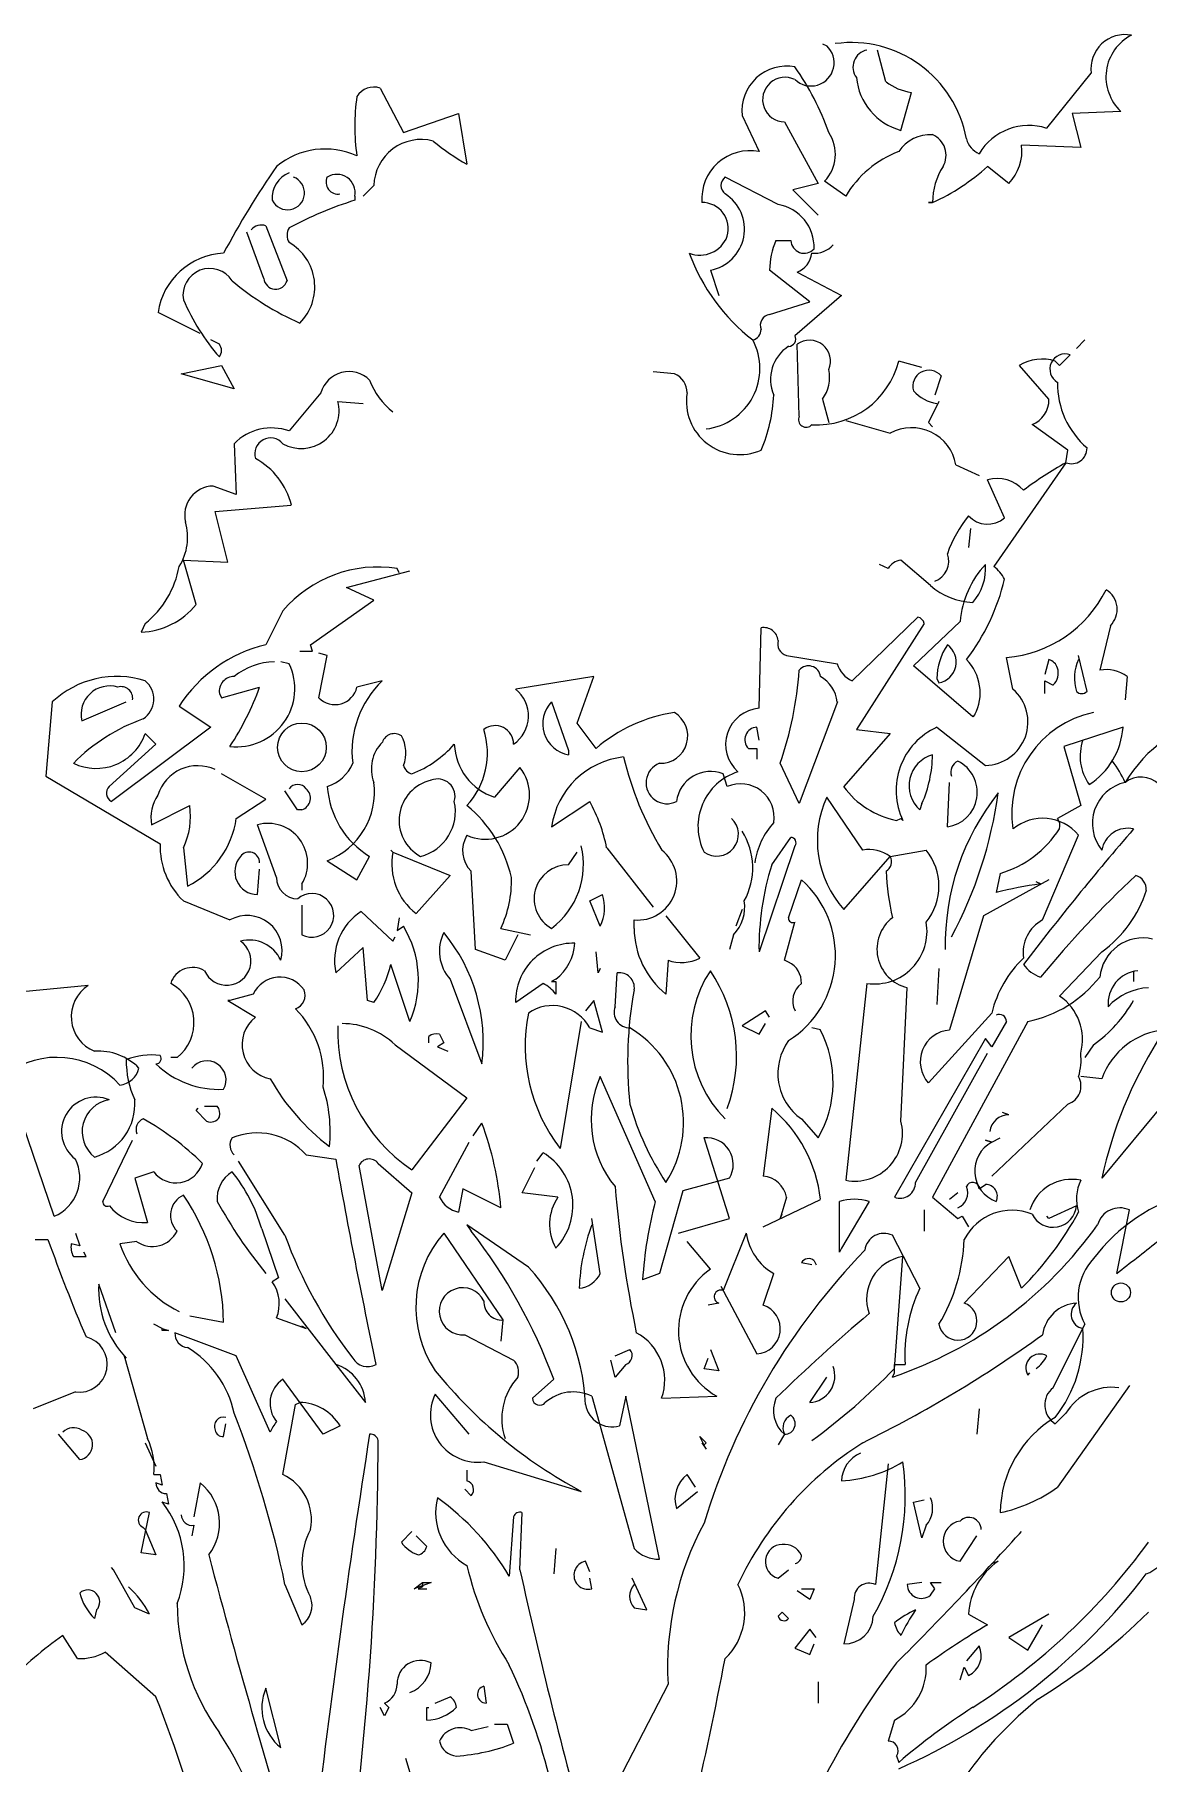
# Model space of a CAD drawing. Header units: millimetres. Extents: x 0 to 25200, y 0 to 17820.
# Drawn here: x 6117.3 to 6419.3, y 7766.6 to 8235.2 of the extents above; entities that cross this region are included whole.
import ezdxf

# ---------------------------------------------------------------- set-up
doc = ezdxf.new("R2010")
doc.units = ezdxf.units.MM
doc.header["$LTSCALE"] = 100
doc.header["$MEASUREMENT"] = 0
doc.layers.add('CO-TREE', color=251, linetype='Continuous')

# ---------------------------------------------------------------- blocks, each defined once
blk = doc.blocks.new('T-114')
at = {"layer": 'CO-TREE'}
for p, q in [((138.26, 1003.98), (139.41, 1003.41)), ((155.47, 993.66), (153.18, 1002.26)), ((199.08, 981.04), (211.12, 995.95)), ((18.36, 991.94), (24.67, 979.89)), ((159.49, 980.46), (162.36, 990.79)), ((24.67, 979.89), (39.59, 985.05)), ((39.59, 985.05), (41.88, 971.28)), ((116.46, 984.48), (121.05, 974.73)), ((219.16, 985.63), (205.96, 985.05)), ((205.96, 985.05), (208.25, 975.87)), ((127.94, 982.76), (137.12, 966.12)), ((208.25, 975.87), (192.19, 976.45)), ((188.75, 966.12), (183.01, 970.71)), ((16.64, 965.55), (13.77, 962.68)), ((126.22, 960.38), (111.87, 967.84)), ((137.12, 966.12), (130.23, 964.4)), ((144.57, 962.68), (138.84, 966.69)), ((11.47, 962.68), (11.47, 961.53)), ((130.23, 964.4), (137.12, 957.51)), ((168.1, 960.96), (166.95, 960.96)), ((166.95, 960.96), (168.1, 960.96)), ((-13.2, 940.3), (-17.78, 952.92)), ((-12.62, 954.65), (-6.88, 939.73)), ((125.64, 950.63), (129.66, 950.63)), ((107.86, 942.6), (110.15, 935.71)), ((134.82, 933.99), (123.92, 942.6)), ((131.38, 942.02), (143.43, 935.71)), ((123.92, 930.55), (134.82, 933.99)), ((143.43, 935.71), (130.8, 924.81)), ((-30.41, 925.39), (-41.88, 931.12)), ((-25.24, 922.52), (-27.54, 923.67)), ((209.4, 923.67), (207.11, 921.37)), ((131.95, 903.01), (131.38, 922.52)), ((202.52, 916.78), (205.39, 919.65)), ((-35.57, 914.49), (-24.67, 916.78)), ((-21.23, 910.47), (-35.57, 914.49)), ((-24.67, 916.78), (-21.23, 910.47)), ((98.1, 914.49), (92.37, 915.06)), ((165.23, 916.21), (158.92, 917.93)), ((170.39, 913.91), (168.67, 908.75)), ((199.65, 907.6), (191.62, 916.78)), ((201.37, 917.93), (202.52, 916.78)), ((2.29, 909.32), (-6.31, 899)), ((6.88, 907.03), (13.77, 906.45)), ((138.26, 907.6), (139.98, 901.29)), ((169.82, 907.03), (166.95, 901.29)), ((144.57, 901.86), (156.62, 898.42)), ((166.95, 901.29), (168.1, 900.14)), ((204.81, 893.83), (195.06, 900.72)), ((-21.23, 895.55), (-20.65, 881.78)), ((204.24, 890.39), (184.73, 862.28)), ((204.24, 890.39), (204.81, 893.83)), ((174.41, 889.82), (180.72, 886.95)), ((187.6, 875.47), (183.01, 885.8)), ((-20.65, 881.78), (-26.96, 884.08)), ((-26.39, 877.2), (-5.74, 878.92)), ((-22.95, 863.43), (-26.39, 877.2)), ((178.42, 872.61), (177.85, 867.44)), ((-31.55, 851.95), (-35, 864)), ((-35, 864), (-22.95, 863.43)), ((156.05, 861.71), (153.75, 862.85)), ((167.52, 857.12), (159.49, 864)), ((9.18, 856.54), (26.39, 861.13)), ((23.52, 860.56), (22.95, 861.71)), ((-0.57, 841.05), (16.64, 853.1)), ((16.64, 853.1), (9.18, 856.54)), ((-8.03, 850.23), (-12.62, 841.05)), ((146.29, 831.3), (164.08, 848.51)), ((-45.32, 846.79), (-46.47, 844.49)), ((121.05, 823.84), (121.63, 845.64)), ((165.8, 846.79), (147.44, 818.1)), ((162.93, 835.31), (175.55, 847.36)), ((216.29, 846.22), (213.42, 834.17)), ((-3.44, 839.33), (0, 839.33)), ((0, 839.33), (-0.57, 841.05)), ((-6.31, 835.89), (-8.61, 836.46)), ((4.02, 838.18), (1.72, 838.76)), ((1.72, 826.71), (4.02, 838.18)), ((128.51, 838.18), (142.28, 835.89)), ((179, 821.55), (162.93, 835.31)), ((189.9, 829), (188.18, 837.61)), ((199.65, 837.04), (198.5, 833.02)), ((209.98, 828.43), (207.68, 838.18)), ((-24.67, 826.71), (-14.34, 829.58)), ((18.93, 831.3), (12.05, 829.58)), ((76.3, 832.45), (55.08, 829)), ((71.71, 819.82), (76.3, 832.45)), ((169.24, 831.87), (169.82, 830.73)), ((198.5, 827.86), (198.5, 831.3)), ((198.5, 831.3), (200.8, 830.15)), ((220.88, 832.45), (220.3, 826.14)), ((-70.57, 825.56), (-72.29, 805.48)), ((-62.53, 820.4), (-50.49, 825.56)), ((-25.24, 827.86), (-24.67, 826.71)), ((64.83, 825.56), (69.42, 812.37)), ((142.28, 825.56), (131.95, 798.02)), ((-36.14, 824.41), (-27.54, 818.68)), ((179.57, 822.12), (179, 821.55)), ((-27.54, 818.68), (-54.5, 798.6)), ((-42.45, 814.09), (-45.32, 816.96)), ((76.88, 812.94), (71.71, 819.82)), ((121.05, 815.24), (120.48, 818.68)), ((156.62, 816.96), (144, 802.61)), ((147.44, 818.1), (156.62, 816.96)), ((169.24, 818.68), (182.44, 808.35)), ((219.73, 818.68), (203.67, 813.51)), ((-55.08, 802.61), (-42.45, 814.09)), ((69.42, 812.37), (69.42, 811.22)), ((118.18, 812.94), (120.48, 812.94)), ((120.48, 812.94), (120.48, 810.07)), ((203.67, 813.51), (208.25, 797.45)), ((-12.62, 799.17), (-24.67, 806.06)), ((56.22, 807.78), (49.34, 799.75)), ((112.45, 802.61), (111.3, 806.06)), ((131.95, 798.02), (126.79, 808.92)), ((-72.29, 805.48), (-41.31, 787.12)), ((-4.02, 796.3), (-7.46, 801.47)), ((172.11, 791.71), (172.69, 803.76)), ((-43.6, 792.29), (-33.27, 797.45)), ((-20.65, 794.01), (-12.62, 799.17)), ((64.83, 791.71), (75.16, 798.6)), ((149.16, 785.4), (139.41, 799.75)), ((165.23, 798.02), (164.65, 796.3)), ((208.25, 797.45), (201.94, 794.01)), ((-9.75, 777.94), (-14.92, 792.29)), ((-2.87, 796.3), (-4.02, 796.3)), ((158.34, 793.43), (159.49, 794.01)), ((159.49, 794.01), (160.06, 793.43)), ((124.49, 781.39), (129.66, 788.84)), ((197.93, 766.47), (207.68, 789.42)), ((-35, 785.98), (-33.85, 775.65)), ((12.05, 777.37), (15.49, 783.68)), ((21.8, 784.83), (21.23, 785.4)), ((21.23, 785.4), (21.8, 784.83)), ((21.8, 784.83), (37.29, 778.52)), ((69.42, 781.39), (71.71, 784.83)), ((79.75, 785.98), (92.37, 769.91)), ((130.8, 786.55), (121.05, 757.86)), ((144, 769.34), (156.62, 783.68)), ((156.62, 783.68), (166.37, 785.4)), ((-14.92, 773.35), (-14.34, 780.24)), ((4.02, 782.53), (12.05, 777.37)), ((37.29, 778.52), (28.11, 768.19)), ((44.18, 758.44), (43.03, 779.67)), ((186.45, 779.09), (185.31, 773.93)), ((-2.87, 776.22), (-2.87, 774.5)), ((75.16, 771.63), (78.6, 773.35)), ((129.08, 767.04), (132.53, 777.37)), ((199.65, 777.37), (181.86, 767.62)), ((197.35, 776.22), (196.21, 776.8)), ((-35, 771.63), (-22.37, 766.47)), ((-2.87, 770.49), (-2.87, 762.45)), ((13.2, 768.76), (21.8, 760.73)), ((78.02, 764.75), (75.16, 771.63)), ((116.46, 769.34), (114.74, 764.75)), ((23.52, 767.04), (22.95, 763.6)), ((22.95, 763.6), (24.67, 764.75)), ((51.06, 764.18), (59.09, 762.45)), ((87.2, 764.18), (87.2, 766.47)), ((95.81, 767.62), (104.99, 756.14)), ((127.94, 755.57), (130.8, 765.9)), ((181.86, 767.62), (172.69, 736.64)), ((21.8, 760.73), (22.37, 761.88)), ((55.65, 762.45), (52.21, 755.57)), ((114.17, 762.45), (113.02, 758.44)), ((13.77, 759.01), (6.31, 752.13)), ((14.92, 744.67), (13.77, 759.01)), ((52.21, 755.57), (44.18, 758.44)), ((77.45, 752.13), (76.88, 757.86)), ((96.38, 755.57), (95.81, 746.39)), ((129.08, 755), (127.94, 755.57)), ((213.99, 757.86), (202.52, 745.82)), ((26.39, 738.93), (21.23, 754.42)), ((37.29, 750.41), (45.9, 727.46)), ((65.98, 750.41), (64.83, 749.83)), ((64.83, 749.83), (65.98, 749.83)), ((65.98, 749.83), (65.98, 746.39)), ((78.02, 753.27), (77.45, 752.13)), ((82.04, 742.95), (82.61, 752.13)), ((169.82, 753.27), (169.24, 743.52)), ((258.17, 749.83), (213.99, 696.48)), ((222.6, 752.7), (222.6, 749.83)), ((-60.81, 748.69), (-78.6, 746.96)), ((-16.06, 746.39), (-22.37, 744.67)), ((62.53, 749.26), (55.08, 744.1)), ((150.31, 749.26), (144.57, 695.9)), ((159.49, 711.97), (161.21, 748.11)), ((-22.37, 744.67), (-22.95, 744.67)), ((-22.95, 744.67), (-15.49, 740.08)), ((16.64, 744.1), (14.92, 744.67)), ((76.3, 744.67), (74.01, 741.8)), ((78.6, 736.06), (76.3, 744.67)), ((122.77, 741.8), (116.46, 737.78)), ((123.92, 740.08), (122.77, 741.8)), ((166.95, 722.29), (184.16, 741.23)), ((72.86, 738.93), (67.12, 704.51)), ((75.16, 737.21), (78.6, 736.06)), ((116.46, 737.78), (121.05, 735.49)), ((121.05, 735.49), (122.77, 738.36)), ((137.69, 736.64), (135.39, 737.21)), ((193.91, 738.93), (168.1, 691.31)), ((188.18, 738.93), (184.16, 732.05)), ((22.37, 732.62), (41.88, 718.28)), ((31.55, 733.2), (31.55, 734.92)), ((35.57, 733.2), (33.85, 732.05)), ((33.85, 732.05), (36.72, 730.9)), ((34.42, 735.49), (35.57, 733.2)), ((182.44, 734.34), (157.77, 691.31)), ((184.16, 732.05), (182.44, 734.34)), ((211.7, 732.62), (209.4, 729.18)), ((-36.72, 729.18), (-38.44, 729.18)), ((163.51, 695.33), (183.01, 730.33)), ((92.94, 690.17), (78.02, 724.02)), ((213.99, 723.44), (208.25, 724.02)), ((41.88, 718.28), (26.96, 698.77)), ((-31.55, 714.84), (-30.98, 715.41)), ((-28.69, 711.97), (-31.55, 714.84)), ((-29.26, 715.98), (-25.82, 715.98)), ((124.49, 715.41), (122.2, 697.05)), ((132.53, 712.54), (137.12, 707.38)), ((204.81, 716.56), (184.16, 697.05)), ((188.75, 713.69), (187.03, 714.26)), ((-69.99, 686.15), (-78.6, 711.39)), ((43.6, 707.95), (45.9, 711.39)), ((-56.8, 690.17), (-48.76, 706.8)), ((34.42, 691.31), (42.45, 706.23)), ((60.81, 701.07), (62.53, 703.36)), ((113.02, 685.58), (106.14, 707.38)), ((184.16, 706.23), (182.44, 706.8)), ((182.44, 706.8), (184.16, 706.23)), ((184.16, 706.23), (186.45, 707.38)), ((-7.46, 680.99), (-20.08, 701.07)), ((-1.72, 702.79), (6.31, 701.64)), ((18.93, 666.07), (12.62, 699.92)), ((17.78, 700.49), (26.96, 692.46)), ((56.8, 692.46), (60.24, 699.35)), ((-43.03, 698.2), (-48.19, 696.48)), ((-48.19, 696.48), (-44.75, 684.43)), ((40.73, 693.61), (39.59, 687.3)), ((51.06, 688.45), (40.73, 693.61)), ((113.02, 696.48), (100.4, 693.04)), ((180.72, 693.61), (182.44, 694.76)), ((26.96, 692.46), (18.93, 666.07)), ((66.55, 691.31), (56.8, 692.46)), ((100.4, 693.04), (94.09, 670.66)), ((122.2, 683.28), (137.69, 690.74)), ((128.51, 691.31), (126.79, 685.58)), ((142.85, 676.4), (142.85, 690.17)), ((150.88, 690.17), (143.43, 677.55)), ((168.1, 691.31), (174.98, 685.58)), ((174.98, 692.46), (172.69, 690.74)), ((207.11, 689.02), (199.65, 685.58)), ((78.02, 670.66), (75.73, 685.58)), ((99.25, 681.56), (113.02, 685.58)), ((126.79, 685.58), (127.36, 686.73)), ((165.8, 687.87), (165.8, 682.14)), ((174.98, 685.58), (176.13, 686.15)), ((176.13, 686.15), (177.85, 683.28)), ((199.65, 685.58), (199.08, 686.15)), ((218.01, 670.66), (221.45, 687.87)), ((-75.16, 679.84), (-71.71, 679.84)), ((-64.25, 681.56), (-63.11, 678.12)), ((-13.77, 682.71), (-9.18, 669.51)), ((35.57, 681.56), (51.63, 658.04)), ((58.52, 672.38), (41.88, 683.86)), ((41.88, 683.86), (43.03, 682.14)), ((117.61, 681.56), (111.3, 666.07)), ((164.65, 666.65), (157.2, 680.99)), ((-63.11, 678.12), (-65.4, 678.69)), ((-64.83, 675.25), (-61.39, 675.25)), ((-61.39, 675.25), (-61.96, 676.4)), ((-47.62, 679.27), (-52.21, 678.69)), ((107.86, 671.81), (101.55, 679.27)), ((143.43, 677.55), (142.85, 676.4)), ((157.77, 644.84), (160.06, 675.25)), ((188.75, 675.25), (176.7, 662.63)), ((192.19, 666.65), (188.75, 675.25)), ((94.09, 670.66), (89.5, 668.94)), ((122.2, 662.06), (125.07, 670.66)), ((135.39, 672.96), (132.53, 673.53)), ((135.97, 674.1), (136.54, 672.96)), ((-53.35, 654.6), (-57.94, 667.79)), ((-9.18, 669.51), (-10.9, 668.37)), ((110.73, 667.22), (120.48, 648.86)), ((-7.46, 663.78), (6.31, 645.99)), ((110.15, 662.63), (107.28, 662.06)), ((-40.73, 655.75), (-43.03, 656.89)), ((-33.27, 659.19), (-24.1, 657.47)), ((-9.75, 658.61), (-1.72, 655.75)), ((-1.72, 655.75), (-2.87, 656.32)), ((51.63, 658.04), (51.06, 652.3)), ((200.8, 639.68), (209.4, 656.89)), ((-40.73, 655.75), (-39.01, 655.17)), ((-40.73, 655.17), (-40.73, 655.75)), ((-39.01, 655.17), (-40.73, 655.17)), ((-20.65, 648.29), (-37.29, 654.6)), ((41.31, 654.02), (54.5, 647.14)), ((-51.06, 648.29), (-44.75, 625.91)), ((-50.49, 647.71), (-51.06, 648.29)), ((-11.47, 627.63), (-20.65, 648.29)), ((82.04, 642.55), (80.89, 647.14)), ((82.04, 648.29), (86.06, 650.01)), ((106.14, 644.84), (107.28, 647.71)), ((107.86, 650.01), (110.15, 644.27)), ((6.31, 645.99), (14.34, 635.67)), ((84.91, 645.99), (82.04, 642.55)), ((110.15, 644.27), (106.14, 644.84)), ((134.82, 635.67), (139.41, 642.55)), ((157.2, 642.55), (157.77, 643.7)), ((157.77, 643.7), (157.77, 645.99)), ((157.77, 645.99), (160.64, 645.99)), ((193.91, 643.12), (194.49, 643.7)), ((-64.25, 638.53), (-75.73, 633.94)), ((2.87, 627.06), (-8.03, 641.98)), ((42.45, 627.06), (33.27, 637.96)), ((65.4, 641.98), (59.67, 636.81)), ((75.73, 637.39), (87.2, 596.08)), ((84.91, 637.39), (83.19, 629.35)), ((94.09, 593.21), (84.91, 637.39)), ((94.66, 636.81), (109.58, 637.39)), ((221.45, 640.25), (201.94, 612.72)), ((-8.03, 616.16), (-4.59, 635.09)), ((-4.59, 635.09), (-3.44, 635.67)), ((180.72, 633.94), (180.14, 627.06)), ((204.24, 632.8), (201.37, 629.93)), ((-24.1, 626.49), (-23.52, 629.93)), ((7.46, 629.35), (2.87, 627.06)), ((-63.11, 620.18), (-68.84, 627.06)), ((-45.32, 624.76), (-42.45, 618.45)), ((106.71, 623.04), (104.99, 626.49)), ((104.99, 626.49), (106.71, 624.76)), ((105.56, 624.76), (106.71, 623.04)), ((106.71, 624.76), (106.14, 624.19)), ((127.94, 627.06), (126.22, 624.19)), ((46.47, 619.6), (72.86, 611.57)), ((156.05, 619.03), (152.61, 586.33)), ((-43.03, 616.16), (-41.31, 616.16)), ((-40.73, 613.29), (-42.45, 613.86)), ((-41.31, 616.16), (-40.73, 613.29)), ((-30.41, 613.86), (-32.13, 604.69)), ((41.88, 617.31), (41.88, 614.44)), ((103.84, 612.72), (101.55, 616.16)), ((-39.59, 611), (-39.01, 608.13)), ((43.03, 610.42), (41.31, 612.14)), ((98.68, 606.98), (104.41, 611.57)), ((162.93, 608.7), (165.8, 609.27)), ((-46.47, 594.93), (-44.18, 605.83)), ((-39.01, 608.13), (-40.73, 608.7)), ((54.5, 604.69), (53.35, 588.62)), ((56.22, 590.34), (56.8, 605.83)), ((165.23, 598.95), (162.93, 608.7)), ((-45.9, 601.82), (-45.32, 601.24)), ((-45.32, 601.24), (-42.45, 594.36)), ((-32.13, 602.39), (-32.7, 599.52)), ((26.96, 600.67), (24.1, 597.8)), ((166.37, 602.39), (165.23, 598.95)), ((191.62, 600.1), (192.19, 600.67)), ((30.98, 596.65), (28.11, 599.52)), ((65.98, 596.08), (65.4, 589.2)), ((175.55, 592.64), (180.14, 599.52)), ((-53.93, 590.34), (-54.5, 590.92)), ((-42.45, 594.36), (-46.47, 594.93)), ((75.16, 589.77), (74.01, 592.64)), ((184.16, 592.06), (185.88, 592.64)), ((-48.19, 580.02), (-53.93, 590.34)), ((-7.46, 586.33), (-2.87, 575.43)), ((32.13, 586.9), (27.54, 585.18)), ((27.54, 585.18), (29.83, 586.9)), ((29.83, 585.75), (28.69, 585.18)), ((29.83, 586.9), (29.83, 585.75)), ((29.83, 586.9), (32.13, 586.9)), ((75.73, 585.18), (75.16, 588.05)), ((90.65, 579.44), (86.63, 588.05)), ((126.22, 588.05), (129.08, 590.34)), ((165.23, 586.9), (161.21, 586.33)), ((168.67, 585.18), (167.52, 586.9)), ((167.52, 586.9), (170.39, 586.9)), ((28.69, 585.18), (30.98, 585.18)), ((134.82, 582.31), (131.38, 584.61)), ((132.53, 585.18), (135.97, 585.18)), ((135.97, 585.18), (134.82, 582.31)), ((146.87, 582.31), (144, 570.26)), ((167.52, 583.46), (168.67, 585.18)), ((-58.52, 579.44), (-59.09, 577.15)), ((-44.18, 578.29), (-48.19, 580.02)), ((87.2, 580.02), (90.65, 579.44)), ((126.22, 577.72), (127.36, 578.87)), ((127.36, 578.87), (129.08, 577.15)), ((177.85, 578.29), (183.01, 575.43)), ((199.65, 578.29), (188.75, 571.98)), ((-63.68, 566.25), (-67.7, 572.56)), ((134.82, 574.28), (130.8, 569.12)), ((136.54, 571.98), (134.82, 574.28)), ((188.75, 571.98), (193.91, 568.54)), ((193.91, 568.54), (197.93, 575.43)), ((-42.45, 555.92), (-56.22, 567.97)), ((130.8, 569.12), (134.82, 567.39)), ((134.82, 567.39), (135.97, 570.26)), ((180.72, 569.69), (177.27, 565.67)), ((175.55, 560.51), (176.7, 563.95)), ((176.7, 563.95), (177.85, 561.66)), ((-8.61, 542.15), (-12.62, 558.22)), ((46.47, 558.79), (47.04, 554.2)), ((96.38, 559.36), (79.17, 526.09)), ((137.12, 559.94), (137.12, 554.2)), ((19.51, 550.76), (18.36, 553.05)), ((19.51, 554.2), (20.65, 553.05)), ((20.65, 553.05), (19.51, 550.76)), ((30.98, 549.61), (30.98, 553.05)), ((30.98, 553.05), (31.55, 553.05)), ((33.27, 554.2), (37.29, 555.92)), ((49.34, 548.46), (52.78, 548.46)), ((52.78, 548.46), (54.5, 543.3)), ((157.77, 549.61), (156.05, 543.87)), ((43.03, 546.74), (47.62, 547.89)), ((25.24, 539.28), (26.96, 533.55)), ((158.34, 539.86), (158.92, 538.14))]:
    blk.add_line(p, q, dxfattribs=at)
for centre, radius in [((-2.87, 813.23), 6.6), ((219.16, 665.5), 2.58)]:
    blk.add_circle(centre, radius, dxfattribs=at)
for centre, radius, start, end in [((135.13, 998.8), 6.29, 226.6103, 47.0849), ((146.03, 972.54), 31.74, 10.2175, 97.8377), ((220.27, 997.21), 9.23, 79.0517, 187.8519), ((227.84, 994.95), 12.74, 117.1532, 227.0325), ((151.27, 997.61), 4.75, 101.6431, 216.2819), ((128.56, 985.72), 12.17, 79.3889, 185.8392), ((128.09, 988.81), 6.06, 63.4125, 268.515), ((69.13, 954.58), 75.23, 19.6559, 34.9433), ((163.9, 996.4), 16.53, 185.523, 254.5375), ((164.26, 1005.05), 14.39, 232.3629, 262.3974), ((66.84, 981.61), 55.38, 171.6603, 188.3397), ((16.64, 986.84), 5.37, 71.3245, 148.6417), ((131.11, 974.01), 10.64, 316.5508, 33.5097), ((194.2, 966.12), 15.69, 71.8975, 149.2146), ((3.46, 954.57), 20.86, 65.6901, 129.3016), ((29.46, 965.18), 12.83, 75.3881, 178.3517), ((74.38, 1028.38), 65.7, 230.6282, 240.3547), ((118.6, 961.88), 13.08, 79.212, 184.0551), ((169.01, 948.14), 28.44, 110.8007, 149.2599), ((167.52, 968.99), 10.34, 86.8202, 146.3099), ((165.62, 973.71), 6.13, 330.7089, 66.161), ((183.01, 979.6), 5.91, 194.0378, 247.1648), ((180.02, 974.77), 12.29, 315.2717, 7.8584), ((188.45, 833.72), 240.93, 145.3494, 151.9046), ((145.66, 1011.55), 55.34, 293.9123, 312.4447), ((185.64, 961.09), 17.55, 146.7737, 180.4472), ((-3.5, 962.12), 7.42, 112.2343, 184.5507), ((-6.77, 963.54), 4.59, 205.9859, 69.4668), ((6.88, 966.41), 3.21, 153.4356, 280.3042), ((6.6, 963.6), 4.96, 349.2674, 121.3423), ((113.59, 965.55), 2.87, 126.8699, 233.1301), ((40.98, 866.24), 99.75, 107.2037, 118.2982), ((105.56, 953.78), 7.17, 343.7398, 90), ((105.82, 953.71), 11.3, 280.3865, 57.6064), ((124.23, 948.81), 11.75, 357.7027, 80.2793), ((-13.77, 951.06), 3.76, 72.2565, 139.6343), ((-3.16, 952.06), 3.74, 147.529, 212.471), ((104.99, 954.65), 7.99, 248.9638, 338.9611), ((-23.21, 928.32), 18.88, 92.702, 171.4763), ((-13.24, 938.05), 13.86, 314.9955, 59.9962), ((152.43, 965.94), 53.69, 200.4427, 231.9437), ((144.86, 942.31), 20.94, 156.5959, 179.2146), ((133.3, 950.81), 3.64, 182.8509, 317.1829), ((128.83, 948.15), 6.63, 292.5877, 351.6623), ((136.05, 953.87), 6.71, 264.3947, 319.2081), ((-27.88, 935.83), 7.23, 32.6813, 190.06), ((26.44, 996.49), 74.49, 229.6392, 246.35), ((-9.98, 940.66), 3.23, 186.3403, 343.2708), ((19.93, 958.33), 59.85, 203.3987, 220.9927), ((124.28, 927.68), 2.89, 97.125, 203.3852), ((104.84, 915.9), 16.44, 276.5329, 28.1752), ((118.57, 926.63), 3.06, 284.4708, 358.2096), ((128.99, 923.95), 2.01, 272.7274, 25.3451), ((134.74, 917.9), 5.71, 336.6673, 126.0131), ((-27.54, 920.8), 2.87, 323.1306, 36.8694), ((134.72, 913.02), 10.56, 122.2827, 203.8623), ((197.73, 906.81), 11.69, 71.8815, 121.5381), ((204.03, 915.75), 4.13, 70.7533, 239.6964), ((9.89, 907.2), 7.89, 44.8325, 164.4092), ((96.1, 909.42), 5.45, 358.9964, 68.3838), ((136.73, 923.57), 22.9, 266.6604, 345.726), ((129.75, 913.63), 10.43, 324.7079, 11.1025), ((167.07, 911.15), 4.32, 39.7349, 196.8666), ((33.71, 919.51), 19.42, 200.3095, 232.1981), ((115.79, 907.03), 14.43, 170.8664, 293.8384), ((170.76, 916.74), 10.4, 221.1654, 261.6137), ((225, 911.9), 23.05, 179.2662, 229.3429), ((-3.04, 904.49), 10.24, 240.8064, 14.3308), ((82.32, 910.76), 42.79, 336.7012, 357.3096), ((192.3, 907.53), 7.35, 292.0612, 0.5586), ((-11.09, 885.66), 14.17, 70.2965, 135.6927), ((133.83, 902.1), 2.09, 154.0759, 318.544), ((162.4, 887.68), 12.2, 10.0933, 118.2647), ((-11.35, 892.79), 4.32, 39.7349, 196.8666), ((-24.75, 874.3), 19.57, 13.6426, 61.7459), ((251.47, 805.17), 97.44, 118.9969, 127.0508), ((205.72, 894.38), 4.26, 249.6882, 0.2958), ((185.59, 876.56), 9.59, 41.6058, 105.6151), ((-26.76, 876.19), 7.89, 91.5107, 193.6786), ((-48.67, 870.22), 14.83, 327.6427, 16.0971), ((205.1, 854.15), 34.96, 141.219, 160.6718), ((183.02, 880.72), 6.97, 222.1163, 311.1508), ((-61.76, 866.99), 26.04, 309.1252, 349.5735), ((160.06, 859.41), 4.63, 97.1266, 150.2535), ((166.66, 863.71), 5.81, 290.2262, 20.2235), ((201.8, 844.97), 26.36, 137.2791, 174.796), ((168.38, 861.8), 14.1, 318.8514, 4.2787), ((177.56, 853.39), 11.42, 28.4962, 51.1149), ((17.62, 828.54), 33.59, 80.8709, 139.7754), ((131.76, 871.94), 57.36, 322.5157, 346.792), ((179.68, 870.89), 18.37, 228.546, 267.8512), ((185.45, 870.59), 33.09, 274.7183, 333.7798), ((211.94, 850.65), 6.21, 314.4742, 58.9454), ((-47.17, 864.53), 20.05, 271.992, 321.1381), ((163.79, 846.5), 2.03, 8.1306, 81.8694), ((122.36, 841.83), 3.88, 5.404, 100.8562), ((-3.81, 803.64), 38.44, 103.2605, 147.2844), ((129.37, 841.34), 3.27, 164.7462, 254.7435), ((186.86, 831.4), 17.63, 146.8149, 178.4771), ((168.75, 836.38), 5.75, 280.67, 54.2724), ((-20.55, 829.16), 15.75, 263.3361, 25.3111), ((-9.75, 818.1), 18.37, 91.79, 128.6598), ((33.36, 841.19), 98.85, 340.9511, 355.9286), ((134.45, 832.08), 3.26, 6.4996, 140.1019), ((149.26, 837.94), 7.28, 196.411, 245.9609), ((168.23, 828.01), 12.78, 332.5422, 44.9502), ((198.79, 833.88), 3.27, 15.2552, 74.7448), ((197.93, 833.31), 4.26, 312.2748, 19.6527), ((217.96, 832.03), 11.43, 154.0207, 198.3512), ((215.14, 824.61), 9.72, 53.8081, 100.2027), ((-53, 806.69), 25.78, 72.6694, 132.9391), ((-55, 822.16), 7.74, 73.3617, 193.1669), ((-51.9, 826.55), 3.16, 352.511, 106.2864), ((-49.5, 826.35), 6.47, 303.8034, 49.8369), ((-21.29, 828.45), 3.99, 89.0512, 188.577), ((-86.36, 855.55), 76.56, 326.6986, 340.1713), ((6.11, 830.92), 6.09, 223.8252, 347.223), ((37.29, 812.08), 26.58, 133.6897, 186.8166), ((133.1, 824.41), 9.25, 7.1266, 60.2535), ((49.26, 821.76), 9.29, 304.3432, 51.2516), ((70.92, 819.61), 8.52, 135.642, 259.8474), ((182.18, 820.12), 11.77, 271.2751, 49.0145), ((208.54, 829.86), 2.03, 225.0013, 314.9987), ((-28.97, 773.47), 50.42, 109.6143, 135.3281), ((104.27, 781.3), 41.85, 98.472, 130.8817), ((94.33, 816.32), 7.4, 268.1103, 59.3693), ((121.86, 814.01), 9.86, 94.7017, 228.4284), ((217.46, 795.4), 27.89, 101.9243, 188.7939), ((253.11, 784.01), 38.29, 101.3892, 148.9437), ((-58.69, 821.72), 14.19, 244.3677, 340.3925), ((22.17, 813.55), 3.42, 55.7393, 161.1306), ((15.99, 811.77), 9.33, 338.5262, 29.645), ((26.1, 811.79), 21.32, 317.7264, 17.216), ((49.52, 814.17), 4.98, 359.1004, 127.7695), ((120.54, 815.33), 3.35, 91.0326, 225.3646), ((177.03, 801.56), 18.81, 114.4463, 205.5875), ((199.78, 820.03), 19.99, 302.5855, 356.1131), ((26.21, 807.44), 10.25, 135.2072, 201.0154), ((15.63, 834.46), 30.58, 291.7519, 318.2321), ((54.23, 814.77), 15.8, 182.487, 251.9827), ((170.46, 802.82), 8.73, 105.7327, 228.2781), ((133.91, 811.74), 34.19, 336.3445, 359.1259), ((221.51, 810.9), 13.41, 161.1347, 215.1255), ((-31.15, 797.05), 11.22, 64.8778, 163.0472), ((0.47, 813.39), 11.35, 288.2063, 336.8146), ((27.82, 809.21), 3.27, 195.2552, 254.7448), ((46.85, 800.32), 11.98, 245.4974, 38.5051), ((86.71, 788.68), 22.09, 96.1744, 172.1154), ((169.97, 830.95), 88.01, 193.3356, 211.1625), ((96.08, 803.63), 5.66, 110.5963, 297.3287), ((107.88, 797.44), 9.27, 68.3549, 172.8035), ((120.09, 791.79), 15.59, 107.8287, 206.504), ((170.81, 801.05), 9.42, 277.9406, 63.7347), ((176.13, 806.63), 3.09, 111.8028, 201.8001), ((195.63, 792.86), 26.97, 23.839, 38.0886), ((-53.45, 800.8), 2.44, 131.8213, 244.4389), ((-4.02, 800.32), 2.87, 36.8699, 143.1301), ((-3.92, 799.5), 3.36, 288.2298, 49.1503), ((-3.13, 801.15), 19.94, 291.0019, 7.5271), ((27.96, 804.18), 23.99, 183.7441, 238.6927), ((34.62, 793.46), 11.15, 102.9109, 241.2748), ((33.91, 799.96), 4.73, 343.2865, 112.1661), ((116.06, 794.25), 9.11, 351.2326, 113.3789), ((162.9, 816.35), 23.37, 216.0114, 258.7501), ((222.83, 792.63), 11.42, 102.7894, 219.2698), ((224.57, 798.27), 6.95, 322.1535, 127.8465), ((-33.37, 794.29), 10.43, 144.7079, 191.1025), ((-53.26, 794.58), 20.19, 334.7711, 8.1674), ((26.19, 795.85), 12.55, 284.1451, 12.6399), ((19.97, 770.45), 34.77, 12.4531, 50.9497), ((38.43, 778.1), 42.05, 10.7951, 29.1711), ((164.94, 788.05), 28.08, 155.3822, 221.785), ((237.83, 759.69), 66.31, 141.5838, 181.0824), ((70.21, 816.77), 116.75, 331.9587, 352.1855), ((-44.84, 797.47), 24.43, 296.7299, 351.8567), ((-12.14, 781.82), 10.83, 328.8874, 104.8524), ((109.54, 789.68), 5.93, 234.9513, 46.8609), ((140.32, 778.96), 20.64, 137.6631, 171.6446), ((197.93, 781.39), 12.63, 39.4738, 129.4711), ((199.36, 792), 3.27, 344.7465, 37.8734), ((48.46, 785.25), 7.79, 147.6174, 225.8022), ((100.65, 780.61), 18.69, 331.2815, 32.1899), ((129.66, 787.41), 1.43, 323.1307, 89.9994), ((178.13, 806.92), 29.04, 286.6457, 327.0941), ((807.91, 285.09), 773.74, 139.15425, 142.65803), ((221, 784.21), 7.11, 77.0064, 170.3737), ((-20.75, 786.47), 20.57, 178.1782, 226.1545), ((-14.84, 779.57), 6.22, 138.6509, 269.2741), ((-17.19, 782.04), 2.84, 358.424, 144.7061), ((38.41, 781.61), 16.92, 169.049, 232.4955), ((51.69, 781.52), 21.76, 307.1433, 13.363), ((88.16, 777.03), 10.6, 264.8293, 52.1678), ((150.88, 775.84), 9.72, 53.8081, 100.2027), ((154.04, 782.25), 2.95, 299.0559, 29.0533), ((154.28, 775.65), 15.54, 321.1205, 38.8795), ((-4.02, 777.94), 5.74, 180.0013, 269.9987), ((24.19, 776.96), 29.75, 334.5605, 1.9029), ((69.25, 772.21), 9.17, 88.9615, 241.1756), ((196.33, 758.86), 75.29, 162.5906, 180.7581), ((226.92, 782.98), 71.52, 182.6559, 192.8745), ((435.19, 553.88), 308.89, 133.3447, 140.3506), ((222.13, 774.74), 3.91, 356.4453, 74.6301), ((-0.16, 767.72), 5.92, 242.7802, 130.6395), ((67.75, 769.76), 11.43, 334.0207, 18.3512), ((114.4, 756.86), 27.37, 302.4455, 48.5266), ((212.75, 662.62), 114.64, 97.7181, 103.8505), ((194.98, 784.32), 32.58, 305.7133, 342.4672), ((21.93, 755.41), 15.96, 123.1777, 191.8635), ((106.42, 769.91), 10.75, 316.0825, 9.2095), ((-17.74, 758.18), 9.5, 344.0319, 119.2331), ((0.45, 750.17), 28.27, 336.5824, 31.0457), ((110.1, 764.28), 22.9, 180.2616, 231.3804), ((130.23, 766.9), 1.16, 172.8756, 299.7443), ((152.31, 763.4), 14.28, 261.9347, 10.0755), ((163.76, 758.55), 10.74, 127.7017, 256.2506), ((202.64, 757.66), 9.99, 118.1416, 188.7283), ((-23.25, 755.35), 6.56, 203.7904, 55.1545), ((-17.15, 751.61), 9.42, 24.8487, 104.4589), ((45.81, 758), 11.41, 153.8361, 221.6942), ((0.04, 733.43), 46.24, 352.5811, 39.7973), ((70.76, 744.48), 15.69, 88.6041, 181.3959), ((57.55, 761.11), 13.62, 308.2016, 356.0038), ((225.17, 749.78), 11.81, 77.338, 174.1698), ((328.62, 671.58), 117.3, 128.3301, 167.7472), ((100.01, 765.96), 11.01, 250.7443, 296.8838), ((126.5, 749.55), 6.03, 357.2748, 64.6527), ((213.59, 734.19), 30.26, 133.488, 166.5487), ((-32.47, 747.31), 6.28, 59.2162, 161.8959), ((-8.85, 743.03), 7.96, 34.5085, 155.0187), ((-8.61, 761.5), 30.66, 325.4195, 346.6556), ((83.19, 748.11), 4.06, 351.8699, 98.1301), ((134.45, 735.08), 31.9, 146.4739, 224.9473), ((73.73, 729.57), 41.23, 339.9087, 34.1243), ((200.22, 759.59), 9.07, 214.6952, 251.565), ((187.06, 771.85), 33.62, 281.7672, 321.6357), ((224.61, 743.81), 8.93, 95.5289, 185.5262), ((-55.35, 740.24), 10.06, 122.8784, 248.1767), ((-44.19, 738.65), 12.07, 308.2659, 61.5323), ((-6.02, 746.1), 4, 291.0389, 21.0362), ((57.08, 739.22), 11.42, 38.8851, 61.5038), ((192.59, 728.12), 107.16, 169.5618, 186.196), ((136.24, 744.47), 6.05, 127.7997, 206.2111), ((194.54, 734.06), 14.21, 344.787, 55.8592), ((227.41, 732.35), 15.78, 92.883, 137.8093), ((-23.19, 723.91), 26.21, 353.9393, 44.7787), ((103.21, 732.34), 45.57, 168.7478, 217.6334), ((65.04, 731.78), 11.48, 28.2422, 124.6169), ((86.03, 741.47), 4.26, 159.6882, 270.2958), ((186.17, 738.84), 2.01, 2.7274, 115.3451), ((189.97, 763.24), 37.54, 305.3665, 330.3583), ((-9.7, 732.67), 9.4, 128.015, 259.1259), ((52.11, 736.39), 45.25, 178.2315, 236.2388), ((8.15, 717.87), 20.49, 46.0536, 90.3436), ((70.68, 711.55), 29.91, 327.1557, 59.0627), ((110.53, 722.53), 30.6, 330.3127, 27.4407), ((173.35, 728.05), 8.61, 94.4573, 221.9399), ((232.7, 716.87), 19.83, 94.323, 160.6294), ((33.56, 732.33), 3.27, 74.7465, 127.8734), ((141.2, 724.84), 15.05, 143.6196, 234.8024), ((-69.28, 706.08), 23.15, 42.4966, 126.9233), ((-58.17, 715.22), 15.71, 44.9183, 93.3728), ((-43.6, 710.82), 19.07, 83.0902, 111.1598), ((-25.2, 728.24), 25.29, 179.1647, 204.6126), ((-42.45, 728.89), 1.43, 270.0006, 36.8693), ((-25.27, 745.36), 24.81, 226.1712, 272.7167), ((-28.63, 723.1), 5.19, 330.8843, 141.7355), ((192.19, 728.61), 16.16, 343.4962, 6.1149), ((-52.96, 727.77), 6.1, 277.1263, 346.1408), ((41.16, 753.29), 60.51, 209.5563, 232.8155), ((104.2, 712.35), 28.66, 155.9888, 219.3448), ((203.12, 721.49), 5.21, 288.8992, 29.0258), ((-58.7, 709.12), 9.32, 67.0743, 233.436), ((-53.73, 709.09), 8.72, 98.8828, 232.0483), ((-62.97, 716.52), 14.82, 285.1566, 4.575), ((-33.76, 709.1), 38.56, 354.0223, 18.2087), ((-44.75, 709.67), 3.09, 111.8028, 201.8001), ((-81.47, 648.37), 73.37, 45.2654, 60.9949), ((-27.54, 714.26), 2.57, 243.4363, 333.4336), ((-28.4, 713.98), 3.27, 344.7465, 37.8734), ((159.27, 737.34), 76.11, 195.8486, 213.5052), ((100.66, 686.8), 37.24, 6.0808, 50.2024), ((188.86, 708.36), 5.33, 91.2082, 172.0589), ((-14.95, 691.14), 17.62, 41.3607, 112.8893), ((-31.47, 681.93), 82.78, 4.5129, 20.8479), ((147.02, 708.59), 12.92, 259.0759, 15.1663), ((-18.84, 705.42), 3.55, 146.5243, 227.7258), ((53.92, 689.08), 16.68, 316.2832, 58.9061), ((106.85, 700.21), 7.21, 328.8413, 95.71), ((188.37, 698.46), 8.84, 118.4449, 249.7263), ((-74.52, 696.64), 11.42, 293.3534, 26.0004), ((-37.01, 702.7), 7.51, 216.8423, 342.8893), ((1754.98, 1015.27), 1776.57, 190.16811, 191.99703), ((15.38, 698.64), 3.04, 37.6699, 155.0105), ((-17.5, 691.03), 8.36, 120.964, 185.9059), ((-54.58, 671.38), 42.35, 15.5202, 39.295), ((409.71, 721.46), 328.8, 184.7591, 191.7336), ((121.56, 690), 7.08, 10.6713, 84.7813), ((159.25, 695.31), 4.26, 249.6882, 0.2958), ((173.26, 692.46), 4.37, 293.1999, 23.1972), ((178.94, 693.55), 1.78, 1.8483, 159.227), ((182.5, 691.6), 3.16, 332.9703, 91.0405), ((205.82, 684.26), 11.9, 78.1923, 162.3206), ((218.53, 690.9), 11.43, 154.0207, 198.3512), ((-55.65, 690.02), 1.16, 172.8756, 299.7443), ((-45.57, 696.49), 12.09, 218.1708, 273.9042), ((-32.48, 686.42), 6.02, 114.6882, 225.2958), ((-87.26, 656.4), 63.17, 0.9656, 34.177), ((83.58, 749.95), 124.66, 208.6573, 219.4971), ((41.02, 694.47), 7.31, 205.5615, 258.6885), ((77.13, 683.98), 12.87, 145.2575, 209.9706), ((200.5, 661.83), 111.23, 165.2417, 176.3362), ((146.87, 676.68), 14.07, 73.4131, 106.5869), ((200.77, 689.53), 6.36, 206.2065, 355.3621), ((251.08, 644.71), 49.49, 105.2215, 142.7316), ((189.61, 673.32), 14.46, 67.8869, 153.2252), ((129.65, 729.68), 88.8, 314.7713, 331.4889), ((218.87, 682.18), 6.25, 65.6186, 164.4152), ((380.03, 841.39), 479.76, 199.6782, 203.0631), ((-43.4, 685.37), 7.42, 235.3453, 334.1418), ((108.39, 723.2), 123.3, 200.0218, 217.7514), ((58.65, 661.43), 30.63, 138.9025, 214.0546), ((-76.35, 589.31), 151.22, 20.3809, 37.8672), ((129.47, 664.16), 57.24, 159.8705, 177.5097), ((132.24, 683.57), 14.77, 187.8169, 240.9438), ((154.9, 676.32), 5.2, 63.8384, 172.7631), ((121.4, 748.91), 112.22, 288.5988, 324.5719), ((128, 681.94), 48.75, 329.0748, 357.5267), ((-59.95, 677.83), 5.52, 171.0274, 207.8972), ((-22.04, 688.88), 31.84, 198.6606, 243.7113), ((281.31, 549.61), 183.12, 135.9313, 163.06), ((161.93, 663.68), 11.72, 99.1799, 199.5188), ((-91.25, 1073.59), 507.93, 307.5068, 309.0735), ((15.12, 632.49), 58.95, 2.528, 42.5865), ((71.67, 673.64), 7.02, 275.0611, 334.923), ((119.62, 655.14), 20.4, 125.215, 240.5098), ((134.47, 672.48), 2.21, 47.3381, 151.5865), ((222.95, 664.18), 15.39, 137.0117, 208.2836), ((-30.6, 666.52), 27.38, 177.3453, 223.4076), ((-19.16, 662.45), 10.16, 337.8012, 35.6184), ((40.73, 660.39), 6.39, 26.1341, 275.1504), ((110.73, 664.35), 1.81, 71.5651, 251.5651), ((203.58, 648.36), 43.01, 154.8377, 183.1552), ((51.35, 662.92), 4.89, 176.635, 273.365), ((120.02, 655.63), 6.79, 273.8792, 71.258), ((174.94, 657.75), 5.19, 189.4822, 70.1289), ((207.72, 652.78), 9.87, 93.5654, 172.7394), ((209.55, 659.58), 3.9, 128.6602, 259.4123), ((450.7, 304.61), 464.78, 130.1704, 134.3769), ((-63.23, 646.07), 7.61, 262.2373, 75.9917), ((-33.56, 654.31), 3.74, 175.6026, 265.6), ((80.84, 641.69), 14.65, 340.5605, 61.762), ((-2.33, 932.52), 343.02, 296.2087, 305.7188), ((173.47, 653.49), 35.43, 321.9475, 3.6554), ((-48.33, 626.93), 27.73, 12.2054, 58.5195), ((14.92, 650.01), 4.63, 209.7462, 299.7435), ((51.63, 643.98), 4.26, 340.3473, 47.7252), ((84.2, 648.37), 2.48, 286.5268, 41.5824), ((197.15, 645.05), 3.77, 59.2505, 210.7495), ((189.04, 653.74), 11.42, 308.8851, 331.5038), ((2.96, 635.1), 11.4, 2.8502, 72.8998), ((134.83, 726.89), 130.91, 219.131, 241.7497), ((68.12, 631.29), 16.8, 137.933, 198.6883), ((134.41, 642.85), 7.19, 273.2535, 20.936), ((30.23, 768.55), 177.67, 306.2901, 315.8734), ((-3.67, 635.45), 7.85, 123.8075, 219.131), ((44.79, 632.31), 12.82, 153.8751, 277.5382), ((70.72, 627.02), 11.52, 64.1996, 131.3307), ((204.38, 635), 5.89, 127.3993, 239.3336), ((216.72, 625.18), 14.62, 82.679, 148.603), ((-290.11, 527.85), 288.64, 11.6883, 21.3205), ((-3.58, 622.86), 12.81, 30.4742, 89.3886), ((61.59, 636.85), 1.93, 181.2194, 321.9107), ((81.18, 636.35), 7.28, 189.9822, 286.007), ((133.46, 633.51), 8.49, 157.0618, 229.4192), ((-64.75, 624.6), 4.23, 58.4666, 134.2138), ((-63.75, 624.26), 4.13, 278.9098, 72.919), ((-24.14, 629.25), 2.48, 75.5409, 204.848), ((-24.38, 628.49), 2.03, 188.1314, 278.1288), ((0.86, 622.18), 13.49, 141.9114, 156.161), ((131.38, 628.78), 3.85, 116.5664, 206.5637), ((128.01, 629.9), 2.84, 268.424, 54.7061), ((216.67, 605.59), 30.21, 120.4165, 179.5467), ((-60.14, 618.17), 17.23, 353.3098, 26.7061), ((2814.28, 186.8), 2833.21, 171.06042, 173.27399), ((-858.48, 627.36), 876.27, 351.69848, 359.86764), ((15.78, 625.05), 2.03, 8.1314, 98.1288), ((198.41, 547.28), 91.81, 122.4366, 154.8293), ((151.65, 614.26), 8.23, 111.8531, 178.7566), ((141.51, 650), 35.62, 273.0861, 301.3968), ((94.77, 610.41), 65.93, 330.2762, 8.011), ((-39.59, 613.86), 2.87, 180.0013, 269.9987), ((-39.26, 602.94), 14.06, 322.4234, 50.9963), ((-13.74, 603.98), 13.45, 348.2556, 64.8745), ((41.25, 612.09), 2.44, 316.9103, 74.9805), ((106.54, 609.56), 8.27, 127.1099, 198.1821), ((49.81, 605.89), 16.44, 166.0815, 241.1772), ((-7.98, 551.84), 71.52, 30.9526, 54.2083), ((161.13, 607.01), 6.99, 318.5944, 23.9133), ((177.75, 646.28), 41.38, 282.1426, 305.7824), ((-45.04, 603.82), 2.18, 66.8014, 246.8014), ((-62.82, 591.42), 28.05, 338.5523, 38.042), ((-32.62, 605.3), 2.95, 180.7961, 279.5927), ((56.22, 604.11), 1.81, 71.5664, 161.5637), ((177.94, 601.18), 3.35, 1.0326, 135.3646), ((16.57, 592.06), 19.44, 151.8288, 208.1712), ((178.77, 563.83), 82.51, 151.6821, 183.1007), ((-511.58, 1235.4), 947.68, 314.98418, 317.90407), ((176.49, 598.09), 5.53, 99.7074, 260.2926), ((221.91, 599.64), 11.23, 291.5844, 11.1946), ((31.55, 602.96), 9.07, 214.6952, 251.565), ((27.82, 597.51), 3.27, 285.2552, 344.7448), ((93.83, 602.29), 9.09, 223.1529, 271.6074), ((127.44, 592.56), 4.67, 91.0052, 254.7448), ((127.79, 591.92), 5.32, 27.2565, 94.6343), ((83.89, 701.96), 176.69, 302.565, 323.8774), ((2042.76, 1139.18), 2141.34, 194.73994, 197.24723), ((125.48, 611.14), 85.88, 193.2277, 212.8749), ((74.71, 588.87), 3.83, 100.5053, 285.4839), ((130.52, 594.07), 2.03, 278.1314, 8.1288), ((196.36, 577.35), 18.53, 124.423, 177.0793), ((-67.73, 566.11), 26.51, 27.3477, 47.7895), ((1314.51, 865.9), 1288.1, 192.35253, 195.71996), ((90.65, 583.17), 4.67, 137.4902, 222.5098), ((100.06, 578.61), 17.1, 313.7007, 26.8441), ((150.88, 582.68), 4.03, 64.7369, 185.2471), ((90.08, 693.03), 171.08, 293.7274, 322.6303), ((165.05, 586.4), 3.84, 181.1163, 309.9958), ((-60.94, 581.61), 3.25, 318.0666, 131.9334), ((-48.65, 587.85), 14.95, 194.796, 225.7169), ((24.85, 581.97), 61.57, 180.75, 215.5554), ((-6.38, 580.59), 6.25, 304.2387, 21.5559), ((127.79, 578.15), 1.64, 195.2557, 322.1244), ((144.29, 578.01), 7.75, 267.8802, 357.8776), ((174.41, 554.77), 26.97, 113.839, 128.0886), ((203.96, 551.23), 49.32, 145.109, 154.3781), ((113.08, 692.19), 160.41, 301.4536, 315.0552), ((7.77, 468.24), 128.76, 125.8846, 134.5881), ((164.94, 577.43), 7.31, 191.3107, 221.8194), ((290.75, 392.84), 212, 120.543, 125.9205), ((-63.24, 581.35), 15.11, 268.3195, 297.6697), ((175.27, 567.11), 6.03, 295.3475, 25.3448), ((29.26, 559.48), 6.31, 62.9703, 181.0405), ((23.42, 565.26), 8.71, 289.9551, 358.9695), ((-101.03, 491.99), 170.58, 2.2033, 25.1648), ((-1012.69, 782.56), 1145.17, 344.89864, 349.11212), ((335.9, 431.79), 222.04, 143.1006, 161.7233), ((150.54, 563.72), 15.85, 297.1143, 2.9225), ((-0.06, 552.82), 13.67, 156.7708, 231.3017), ((17.5, 559.27), 5.45, 291.6162, 1.0036), ((47.08, 556.54), 2.34, 105.2552, 268.9948), ((-430.75, 404.03), 416.95, 15.0532, 21.3638), ((30.85, 561.01), 11.4, 270.6564, 315.7408), ((35.28, 552.76), 3.74, 4.4003, 57.5272), ((285.32, 388.95), 195.54, 122.9399, 130.2742), ((265.38, 470.6), 109.03, 128.9891, 159.1267), ((-89.12, 502.76), 77.23, 3.6922, 34.2008), ((40.03, 541.4), 6.13, 60.7089, 156.161), ((39.36, 544.88), 5.04, 191.58, 266.0482), ((156.19, 541.29), 2.59, 326.3105, 93.1792), ((35.86, 590.63), 50.87, 273.5563, 291.5014)]:
    blk.add_arc(centre, radius, start, end, dxfattribs=at)

msp = doc.modelspace()

# ---------------------------------------------------------------- block references
at = {"layer": 'CO-TREE'}
msp.add_blockref('T-114', (6192.64, 7228.73), dxfattribs=at)

doc.saveas('drawing.dxf')
